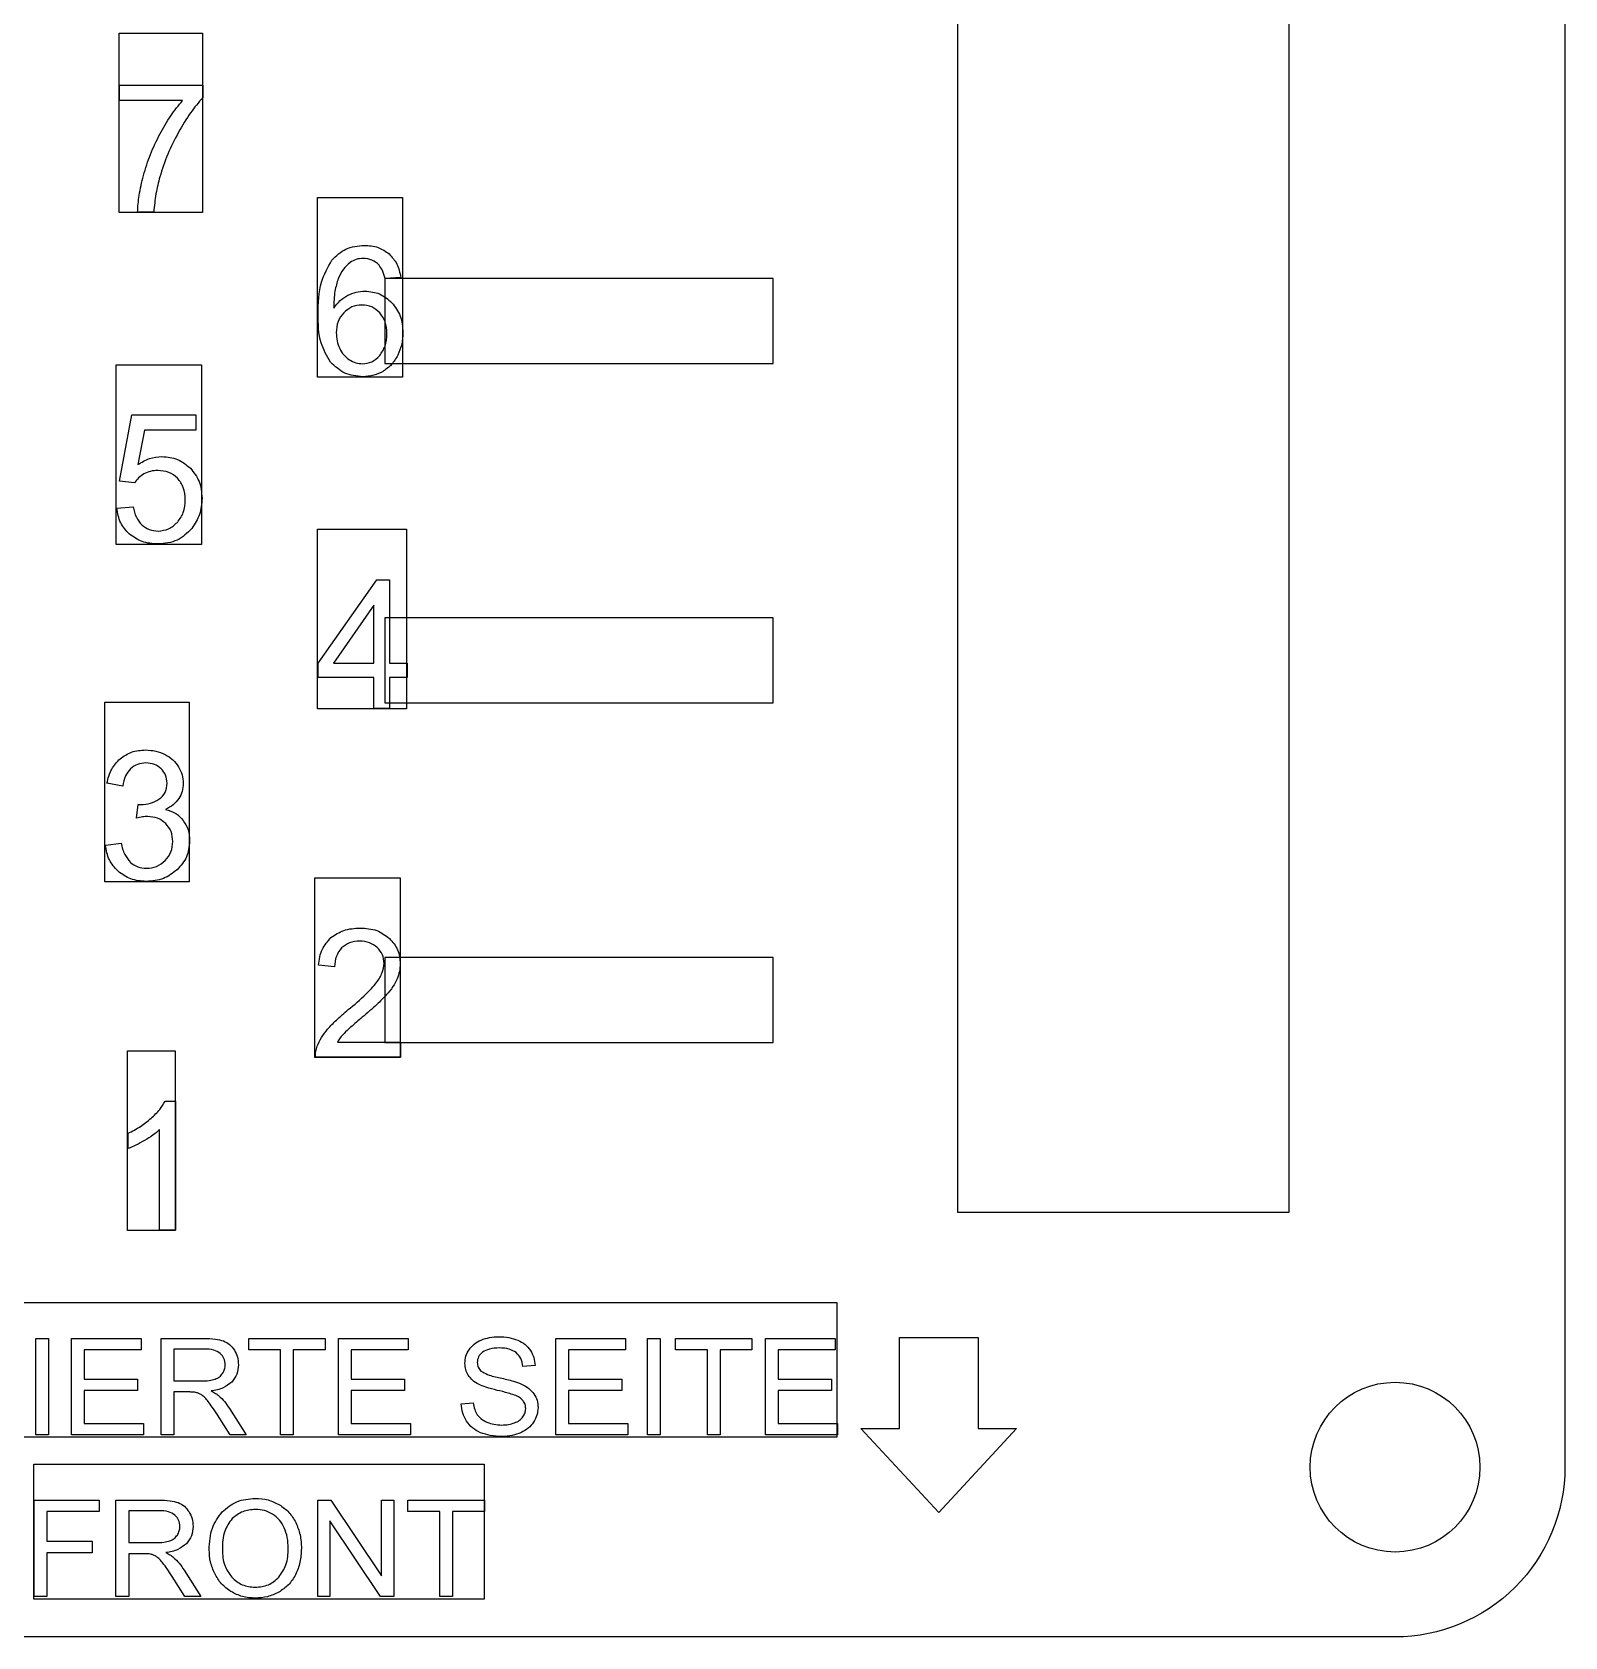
# Model space of a CAD drawing. Header units: millimetres. Extents: x -270 to -4, y 9 to 185.
# Drawn here: x -174.44 to -138.33, y 9.19 to 47 of the extents above; entities that cross this region are included whole.
import ezdxf

# ---------------------------------------------------------------- set-up
doc = ezdxf.new("R2010")
doc.units = ezdxf.units.MM
doc.layers.get('0').update_dxf_attribs({"linetype": 'CONTINUOUS'})

msp = doc.modelspace()

# ---------------------------------------------------------------- linework, layer by layer
for p, q in [((-172.381, 45.393), (-172.381, 45.751)), ((-172.381, 45.751), (-170.419, 45.751)), ((-170.897, 45.393), (-172.381, 45.393)), ((-170.419, 45.751), (-170.419, 45.462)), ((-171.575, 42.76), (-171.957, 42.76)), ((-165.756, 41.224), (-166.126, 41.196)), ((-172.381, 36.426), (-172.088, 37.983)), ((-172.088, 37.983), (-170.581, 37.983)), ((-170.581, 37.983), (-170.581, 37.627)), ((-171.79, 37.627), (-171.953, 36.813)), ((-170.581, 37.627), (-171.79, 37.627)), ((-172.032, 36.381), (-172.381, 36.426)), ((-172.447, 35.788), (-172.057, 35.821)), ((-167.703, 32.134), (-166.321, 34.097)), ((-166.321, 34.097), (-166.017, 34.097)), ((-166.017, 34.097), (-166.017, 32.134)), ((-166.389, 33.5), (-167.338, 32.134)), ((-166.389, 32.134), (-166.389, 33.5)), ((-167.703, 31.792), (-167.703, 32.134)), ((-166.389, 31.792), (-167.703, 31.792)), ((-167.338, 32.134), (-166.389, 32.134)), ((-166.389, 31.067), (-166.389, 31.792)), ((-166.017, 32.134), (-165.607, 32.134)), ((-165.607, 31.792), (-166.017, 31.792)), ((-166.017, 31.792), (-166.017, 31.067)), ((-165.607, 32.134), (-165.607, 31.792)), ((-166.017, 31.067), (-166.389, 31.067)), ((-172.305, 29.236), (-172.678, 29.302)), ((-171.981, 28.479), (-171.94, 28.806)), ((-172.715, 27.845), (-172.343, 27.894)), ((-167.313, 24.975), (-167.696, 25.015)), ((-167.249, 23.206), (-165.763, 23.206)), ((-165.763, 23.206), (-165.763, 22.848)), ((-165.763, 22.848), (-167.766, 22.848)), ((-171.304, 21.815), (-171.064, 21.815)), ((-171.064, 21.815), (-171.064, 18.773)), ((-172.18, 20.695), (-172.18, 21.055)), ((-171.436, 18.773), (-171.436, 21.143)), ((-171.064, 18.773), (-171.436, 18.773)), ((-174.352, 13.949), (-174.352, 16.222)), ((-174.352, 16.222), (-174.051, 16.222)), ((-174.051, 16.222), (-174.051, 13.949)), ((-173.514, 13.949), (-173.514, 16.222)), ((-173.514, 16.222), (-171.871, 16.222)), ((-171.871, 15.954), (-173.214, 15.954)), ((-173.214, 15.954), (-173.214, 15.258)), ((-171.871, 16.222), (-171.871, 15.954)), ((-171.398, 13.949), (-171.398, 16.222)), ((-171.398, 16.222), (-170.391, 16.222)), ((-170.378, 15.971), (-171.098, 15.971)), ((-171.098, 15.971), (-171.098, 15.219)), ((-169.338, 15.954), (-169.338, 16.222)), ((-169.338, 16.222), (-167.537, 16.222)), ((-168.589, 15.954), (-169.338, 15.954)), ((-168.589, 13.949), (-168.589, 15.954)), ((-167.537, 15.954), (-168.288, 15.954)), ((-168.288, 15.954), (-168.288, 13.949)), ((-167.537, 16.222), (-167.537, 15.954)), ((-167.222, 13.949), (-167.222, 16.222)), ((-167.222, 16.222), (-165.578, 16.222)), ((-165.578, 15.954), (-166.921, 15.954)), ((-166.921, 15.954), (-166.921, 15.258)), ((-165.578, 16.222), (-165.578, 15.954)), ((-162.104, 13.949), (-162.104, 16.222)), ((-162.104, 16.222), (-160.461, 16.222)), ((-160.461, 15.954), (-161.804, 15.954)), ((-161.804, 15.954), (-161.804, 15.258)), ((-160.461, 16.222), (-160.461, 15.954)), ((-159.942, 13.949), (-159.942, 16.222)), ((-159.942, 16.222), (-159.641, 16.222)), ((-159.641, 16.222), (-159.641, 13.949)), ((-159.281, 15.954), (-159.281, 16.222)), ((-159.281, 16.222), (-157.48, 16.222)), ((-158.532, 15.954), (-159.281, 15.954)), ((-158.532, 13.949), (-158.532, 15.954)), ((-157.48, 15.954), (-158.232, 15.954)), ((-158.232, 15.954), (-158.232, 13.949)), ((-157.48, 16.222), (-157.48, 15.954)), ((-157.165, 13.949), (-157.165, 16.222)), ((-157.165, 16.222), (-155.522, 16.222)), ((-155.522, 15.954), (-156.864, 15.954)), ((-156.864, 15.954), (-156.864, 15.258)), ((-155.522, 16.222), (-155.522, 15.954)), ((-162.59, 15.582), (-162.878, 15.56)), ((-173.214, 15.258), (-171.956, 15.258)), ((-171.956, 15.258), (-171.956, 14.991)), ((-171.098, 15.219), (-170.451, 15.219)), ((-166.921, 15.258), (-165.664, 15.258)), ((-165.664, 15.258), (-165.664, 14.991)), ((-161.804, 15.258), (-160.546, 15.258)), ((-160.546, 15.258), (-160.546, 14.991)), ((-156.864, 15.258), (-155.607, 15.258)), ((-155.607, 15.258), (-155.607, 14.991)), ((-171.956, 14.991), (-173.214, 14.991)), ((-173.214, 14.991), (-173.214, 14.218)), ((-170.749, 14.959), (-171.098, 14.959)), ((-171.098, 14.959), (-171.098, 13.949)), ((-165.664, 14.991), (-166.921, 14.991)), ((-166.921, 14.991), (-166.921, 14.218)), ((-160.546, 14.991), (-161.804, 14.991)), ((-161.804, 14.991), (-161.804, 14.218)), ((-155.607, 14.991), (-156.864, 14.991)), ((-156.864, 14.991), (-156.864, 14.218)), ((-169.774, 13.949), (-170.074, 14.422)), ((-169.791, 14.568), (-169.395, 13.949)), ((-164.33, 14.68), (-164.047, 14.704)), ((-173.214, 14.218), (-171.818, 14.218)), ((-171.818, 14.218), (-171.818, 13.949)), ((-166.921, 14.218), (-165.526, 14.218)), ((-165.526, 14.218), (-165.526, 13.949)), ((-161.804, 14.218), (-160.408, 14.218)), ((-160.408, 14.218), (-160.408, 13.949)), ((-156.864, 14.218), (-155.469, 14.218)), ((-155.469, 14.218), (-155.469, 13.949)), ((-174.051, 13.949), (-174.352, 13.949)), ((-171.818, 13.949), (-173.514, 13.949)), ((-171.098, 13.949), (-171.398, 13.949)), ((-169.395, 13.949), (-169.774, 13.949)), ((-168.288, 13.949), (-168.589, 13.949)), ((-165.526, 13.949), (-167.222, 13.949)), ((-160.408, 13.949), (-162.104, 13.949)), ((-159.641, 13.949), (-159.942, 13.949)), ((-158.232, 13.949), (-158.532, 13.949)), ((-155.469, 13.949), (-157.165, 13.949)), ((-174.394, 10.139), (-174.394, 12.412)), ((-174.394, 12.412), (-172.861, 12.412)), ((-172.861, 12.144), (-174.094, 12.144)), ((-174.094, 12.144), (-174.094, 11.44)), ((-172.861, 12.412), (-172.861, 12.144)), ((-172.466, 10.139), (-172.466, 12.412)), ((-172.466, 12.412), (-171.458, 12.412)), ((-171.446, 12.161), (-172.165, 12.161)), ((-172.165, 12.161), (-172.165, 11.409)), ((-167.711, 10.139), (-167.711, 12.412)), ((-167.711, 12.412), (-167.403, 12.412)), ((-167.403, 12.412), (-166.209, 10.627)), ((-166.209, 10.627), (-166.209, 12.412)), ((-166.209, 12.412), (-165.92, 12.412)), ((-165.92, 12.412), (-165.92, 10.139)), ((-165.586, 12.144), (-165.586, 12.412)), ((-165.586, 12.412), (-163.784, 12.412)), ((-164.837, 12.144), (-165.586, 12.144)), ((-164.837, 10.139), (-164.837, 12.144)), ((-163.784, 12.144), (-164.536, 12.144)), ((-164.536, 12.144), (-164.536, 10.139)), ((-163.784, 12.412), (-163.784, 12.144)), ((-166.229, 10.139), (-167.423, 11.925)), ((-167.423, 11.925), (-167.423, 10.139)), ((-174.094, 11.44), (-173.027, 11.44)), ((-173.027, 11.44), (-173.027, 11.172)), ((-172.165, 11.409), (-171.519, 11.409)), ((-173.027, 11.172), (-174.094, 11.172)), ((-174.094, 11.172), (-174.094, 10.139)), ((-171.816, 11.148), (-172.165, 11.148)), ((-172.165, 11.148), (-172.165, 10.139)), ((-170.841, 10.139), (-171.142, 10.612)), ((-170.858, 10.758), (-170.463, 10.139)), ((-174.094, 10.139), (-174.394, 10.139)), ((-172.165, 10.139), (-172.466, 10.139)), ((-170.463, 10.139), (-170.841, 10.139)), ((-167.423, 10.139), (-167.711, 10.139)), ((-165.92, 10.139), (-166.229, 10.139)), ((-164.536, 10.139), (-164.837, 10.139))]:
    msp.add_line(p, q)
msp.add_lwpolyline([(-138.328, 63.208), (-138.328, 13.188, -0.414214), (-142.328, 9.188), (-198.278, 9.188, -0.414214), (-202.278, 13.188), (-202.278, 63.208, -0.414214), (-198.278, 67.208), (-142.328, 67.208, -0.414214)], format="xyb", close=True)
for points in [[(-152.628, 19.188), (-152.628, 57.208), (-144.828, 57.208), (-144.828, 19.188)], [(-170.429, 42.75), (-172.391, 42.75), (-172.391, 46.983), (-170.429, 46.983)], [(-165.713, 38.875), (-167.713, 38.875), (-167.713, 43.108), (-165.713, 43.108)], [(-156.978, 41.198), (-166.128, 41.198), (-166.128, 39.198), (-156.978, 39.198)], [(-170.448, 34.932), (-172.457, 34.932), (-172.457, 39.166), (-170.448, 39.166)], [(-165.617, 31.057), (-167.713, 31.057), (-167.713, 35.29), (-165.617, 35.29)], [(-156.978, 33.198), (-166.128, 33.198), (-166.128, 31.198), (-156.978, 31.198)], [(-170.74, 26.981), (-172.725, 26.981), (-172.725, 31.214), (-170.74, 31.214)], [(-165.773, 22.838), (-167.78, 22.838), (-167.78, 27.072), (-165.773, 27.072)], [(-156.978, 25.198), (-166.128, 25.198), (-166.128, 23.198), (-156.978, 23.198)], [(-171.074, 18.763), (-172.19, 18.763), (-172.19, 22.996), (-171.074, 22.996)], [(-155.479, 13.891), (-183.251, 13.891), (-183.251, 17.066), (-155.479, 17.066)], [(-154.008, 16.241), (-152.153, 16.241), (-152.153, 14.097), (-151.246, 14.097), (-153.081, 12.12), (-154.916, 14.097), (-154.008, 14.097)], [(-163.794, 10.08), (-174.404, 10.08), (-174.404, 13.255), (-163.794, 13.255)]]:
    msp.add_lwpolyline(points, close=True)
at = {"extrusion": (0, 0, -1)}
for start, end in [(0, 180), (-180, 0)]:
    msp.add_arc((142.328, 13.188), 2, start, end, dxfattribs=at)
for points, knots in [([(-171.431, 44.601), (-171.349, 44.748), (-171.193, 45.027), (-170.992, 45.276), (-170.897, 45.393)], [0, 0, 0, 0, 0.05048935, 0.09575496, 0.09575496, 0.09575496, 0.09575496]), ([(-170.419, 45.462), (-170.519, 45.345), (-170.735, 45.09), (-170.902, 44.8), (-170.993, 44.643)], [0, 0, 0, 0, 0.046002, 0.1001355, 0.1001355, 0.1001355, 0.1001355]), ([(-170.993, 44.643), (-171.082, 44.473), (-171.258, 44.135), (-171.374, 43.772), (-171.432, 43.593)], [0, 0, 0, 0, 0.0575829, 0.1140099, 0.1140099, 0.1140099, 0.1140099]), ([(-171.816, 43.624), (-171.767, 43.792), (-171.666, 44.128), (-171.51, 44.443), (-171.431, 44.601)], [0, 0, 0, 0, 0.0523587, 0.1051781, 0.1051781, 0.1051781, 0.1051781]), ([(-171.957, 42.76), (-171.948, 42.892), (-171.927, 43.184), (-171.856, 43.468), (-171.816, 43.624)], [0, 0, 0, 0, 0.03966554, 0.08769039, 0.08769039, 0.08769039, 0.08769039]), ([(-171.432, 43.593), (-171.466, 43.461), (-171.536, 43.187), (-171.561, 42.906), (-171.575, 42.76)], [0, 0, 0, 0, 0.04087895, 0.08463893, 0.08463893, 0.08463893, 0.08463893]), ([(-167.379, 41.632), (-167.275, 41.733), (-167.062, 41.94), (-166.767, 41.966), (-166.616, 41.979)], [0, 0, 0, 0, 0.04221888, 0.08613208, 0.08613208, 0.08613208, 0.08613208]), ([(-166.616, 41.979), (-166.504, 41.972), (-166.29, 41.959), (-166.114, 41.837), (-166.03, 41.778)], [0, 0, 0, 0, 0.03291425, 0.0630111, 0.0630111, 0.0630111, 0.0630111]), ([(-167.703, 40.354), (-167.7, 40.614), (-167.693, 41.068), (-167.473, 41.462), (-167.379, 41.632)], [0, 0, 0, 0, 0.0762936, 0.1336022, 0.1336022, 0.1336022, 0.1336022]), ([(-166.639, 41.673), (-166.696, 41.669), (-166.808, 41.662), (-166.904, 41.603), (-166.951, 41.574)], [0, 0, 0, 0, 0.01687478, 0.03319153, 0.03319153, 0.03319153, 0.03319153]), ([(-166.267, 41.514), (-166.32, 41.56), (-166.427, 41.653), (-166.568, 41.666), (-166.639, 41.673)], [0, 0, 0, 0, 0.02064711, 0.0413928, 0.0413928, 0.0413928, 0.0413928]), ([(-166.03, 41.778), (-165.961, 41.703), (-165.818, 41.545), (-165.777, 41.334), (-165.756, 41.224)], [0, 0, 0, 0, 0.03006159, 0.06287724, 0.06287724, 0.06287724, 0.06287724]), ([(-166.951, 41.574), (-167.007, 41.524), (-167.126, 41.419), (-167.193, 41.275), (-167.228, 41.2)], [0, 0, 0, 0, 0.02225336, 0.04700335, 0.04700335, 0.04700335, 0.04700335]), ([(-166.126, 41.196), (-166.142, 41.261), (-166.17, 41.375), (-166.237, 41.472), (-166.267, 41.514)], [0, 0, 0, 0, 0.0198408, 0.03506878, 0.03506878, 0.03506878, 0.03506878]), ([(-167.228, 41.2), (-167.258, 41.101), (-167.326, 40.873), (-167.331, 40.634), (-167.333, 40.499)], [0, 0, 0, 0, 0.03079542, 0.07115157, 0.07115157, 0.07115157, 0.07115157]), ([(-167.005, 40.803), (-166.939, 40.832), (-166.81, 40.889), (-166.668, 40.898), (-166.598, 40.902)], [0, 0, 0, 0, 0.02124152, 0.04221431, 0.04221431, 0.04221431, 0.04221431]), ([(-166.598, 40.902), (-166.478, 40.89), (-166.238, 40.867), (-166.055, 40.708), (-165.964, 40.628)], [0, 0, 0, 0, 0.03511634, 0.07058333, 0.07058333, 0.07058333, 0.07058333]), ([(-167.333, 40.499), (-167.287, 40.562), (-167.197, 40.685), (-167.068, 40.764), (-167.005, 40.803)], [0, 0, 0, 0, 0.02325704, 0.04514846, 0.04514846, 0.04514846, 0.04514846]), ([(-166.672, 40.573), (-166.753, 40.566), (-166.915, 40.551), (-167.038, 40.445), (-167.1, 40.392)], [0, 0, 0, 0, 0.02374065, 0.04748006, 0.04748006, 0.04748006, 0.04748006]), ([(-166.25, 40.392), (-166.31, 40.445), (-166.431, 40.552), (-166.591, 40.566), (-166.672, 40.573)], [0, 0, 0, 0, 0.02327518, 0.0469651, 0.0469651, 0.0469651, 0.0469651]), ([(-165.964, 40.628), (-165.888, 40.528), (-165.729, 40.319), (-165.712, 40.056), (-165.703, 39.92)], [0, 0, 0, 0, 0.0370155, 0.07695734, 0.07695734, 0.07695734, 0.07695734]), ([(-167.41, 39.227), (-167.495, 39.374), (-167.695, 39.721), (-167.7, 40.123), (-167.703, 40.354)], [0, 0, 0, 0, 0.0503607, 0.1182222, 0.1182222, 0.1182222, 0.1182222]), ([(-167.1, 40.392), (-167.151, 40.326), (-167.258, 40.186), (-167.27, 40.01), (-167.276, 39.918)], [0, 0, 0, 0, 0.02471004, 0.05160697, 0.05160697, 0.05160697, 0.05160697]), ([(-166.083, 39.897), (-166.088, 39.994), (-166.097, 40.176), (-166.202, 40.324), (-166.25, 40.392)], [0, 0, 0, 0, 0.02839633, 0.05322573, 0.05322573, 0.05322573, 0.05322573]), ([(-167.276, 39.918), (-167.272, 39.855), (-167.265, 39.727), (-167.218, 39.609), (-167.194, 39.55)], [0, 0, 0, 0, 0.01892064, 0.03791806, 0.03791806, 0.03791806, 0.03791806]), ([(-166.252, 39.381), (-166.203, 39.453), (-166.097, 39.608), (-166.088, 39.797), (-166.083, 39.897)], [0, 0, 0, 0, 0.02577986, 0.05533408, 0.05533408, 0.05533408, 0.05533408]), ([(-165.703, 39.92), (-165.707, 39.827), (-165.717, 39.643), (-165.79, 39.474), (-165.826, 39.39)], [0, 0, 0, 0, 0.02768893, 0.05480821, 0.05480821, 0.05480821, 0.05480821]), ([(-167.194, 39.55), (-167.165, 39.496), (-167.108, 39.39), (-167.012, 39.317), (-166.966, 39.282)], [0, 0, 0, 0, 0.01831494, 0.03557042, 0.03557042, 0.03557042, 0.03557042]), ([(-166.658, 39.19), (-166.581, 39.199), (-166.425, 39.217), (-166.311, 39.325), (-166.252, 39.381)], [0, 0, 0, 0, 0.02242066, 0.04586238, 0.04586238, 0.04586238, 0.04586238]), ([(-165.826, 39.39), (-165.87, 39.314), (-165.955, 39.164), (-166.095, 39.064), (-166.164, 39.015)], [0, 0, 0, 0, 0.02609268, 0.05101383, 0.05101383, 0.05101383, 0.05101383]), ([(-166.651, 38.885), (-166.799, 38.898), (-167.091, 38.926), (-167.304, 39.127), (-167.41, 39.227)], [0, 0, 0, 0, 0.04307717, 0.08538602, 0.08538602, 0.08538602, 0.08538602]), ([(-166.966, 39.282), (-166.917, 39.256), (-166.82, 39.203), (-166.711, 39.195), (-166.658, 39.19)], [0, 0, 0, 0, 0.01654478, 0.03247297, 0.03247297, 0.03247297, 0.03247297]), ([(-166.164, 39.015), (-166.239, 38.977), (-166.392, 38.899), (-166.564, 38.89), (-166.651, 38.885)], [0, 0, 0, 0, 0.02493659, 0.05097911, 0.05097911, 0.05097911, 0.05097911]), ([(-171.953, 36.813), (-171.863, 36.868), (-171.687, 36.976), (-171.481, 36.994), (-171.381, 37.003)], [0, 0, 0, 0, 0.03138495, 0.06106869, 0.06106869, 0.06106869, 0.06106869]), ([(-171.381, 37.003), (-171.254, 36.992), (-171.002, 36.97), (-170.808, 36.808), (-170.711, 36.728)], [0, 0, 0, 0, 0.03722688, 0.07394788, 0.07394788, 0.07394788, 0.07394788]), ([(-170.711, 36.728), (-170.632, 36.628), (-170.467, 36.421), (-170.448, 36.157), (-170.438, 36.021)], [0, 0, 0, 0, 0.03749586, 0.0773579, 0.0773579, 0.0773579, 0.0773579]), ([(-171.805, 36.593), (-171.85, 36.564), (-171.939, 36.508), (-172.001, 36.423), (-172.032, 36.381)], [0, 0, 0, 0, 0.01596477, 0.03132166, 0.03132166, 0.03132166, 0.03132166]), ([(-171.48, 36.675), (-171.538, 36.671), (-171.652, 36.665), (-171.754, 36.617), (-171.805, 36.593)], [0, 0, 0, 0, 0.01722626, 0.0337507, 0.0337507, 0.0337507, 0.0337507]), ([(-171.012, 36.491), (-171.078, 36.544), (-171.214, 36.655), (-171.389, 36.668), (-171.48, 36.675)], [0, 0, 0, 0, 0.02483102, 0.05140613, 0.05140613, 0.05140613, 0.05140613]), ([(-170.833, 35.988), (-170.839, 36.087), (-170.849, 36.272), (-170.96, 36.421), (-171.012, 36.491)], [0, 0, 0, 0, 0.02882241, 0.05437907, 0.05437907, 0.05437907, 0.05437907]), ([(-171.019, 35.451), (-170.965, 35.527), (-170.85, 35.687), (-170.839, 35.884), (-170.833, 35.988)], [0, 0, 0, 0, 0.0273854, 0.05792072, 0.05792072, 0.05792072, 0.05792072]), ([(-170.438, 36.021), (-170.448, 35.89), (-170.466, 35.632), (-170.608, 35.416), (-170.678, 35.31)], [0, 0, 0, 0, 0.03880965, 0.07618356, 0.07618356, 0.07618356, 0.07618356]), ([(-172.149, 35.174), (-172.227, 35.259), (-172.387, 35.434), (-172.427, 35.668), (-172.447, 35.788)], [0, 0, 0, 0, 0.03386471, 0.06957268, 0.06957268, 0.06957268, 0.06957268]), ([(-172.057, 35.821), (-172.04, 35.734), (-172.009, 35.573), (-171.904, 35.449), (-171.855, 35.392)], [0, 0, 0, 0, 0.02600472, 0.0480998, 0.0480998, 0.0480998, 0.0480998]), ([(-171.474, 34.942), (-171.603, 34.95), (-171.85, 34.965), (-172.052, 35.106), (-172.149, 35.174)], [0, 0, 0, 0, 0.03798645, 0.07260255, 0.07260255, 0.07260255, 0.07260255]), ([(-171.855, 35.392), (-171.799, 35.35), (-171.686, 35.265), (-171.545, 35.254), (-171.474, 35.248)], [0, 0, 0, 0, 0.02050055, 0.04150627, 0.04150627, 0.04150627, 0.04150627]), ([(-171.474, 35.248), (-171.388, 35.257), (-171.214, 35.274), (-171.084, 35.392), (-171.019, 35.451)], [0, 0, 0, 0, 0.0253164, 0.05096975, 0.05096975, 0.05096975, 0.05096975]), ([(-170.678, 35.31), (-170.786, 35.203), (-171.006, 34.984), (-171.316, 34.956), (-171.474, 34.942)], [0, 0, 0, 0, 0.04415372, 0.09019544, 0.09019544, 0.09019544, 0.09019544]), ([(-172.678, 29.302), (-172.65, 29.418), (-172.597, 29.639), (-172.441, 29.803), (-172.367, 29.882)], [0, 0, 0, 0, 0.03502816, 0.06677349, 0.06677349, 0.06677349, 0.06677349]), ([(-172.367, 29.882), (-172.28, 29.942), (-172.099, 30.066), (-171.879, 30.08), (-171.766, 30.088)], [0, 0, 0, 0, 0.03120876, 0.06462792, 0.06462792, 0.06462792, 0.06462792]), ([(-171.766, 30.088), (-171.685, 30.083), (-171.527, 30.075), (-171.381, 30.012), (-171.309, 29.981)], [0, 0, 0, 0, 0.02397102, 0.0472426, 0.0472426, 0.0472426, 0.0472426]), ([(-171.309, 29.981), (-171.244, 29.943), (-171.117, 29.869), (-171.032, 29.749), (-170.99, 29.691)], [0, 0, 0, 0, 0.02230988, 0.04360561, 0.04360561, 0.04360561, 0.04360561]), ([(-172.119, 29.645), (-172.164, 29.591), (-172.261, 29.471), (-172.29, 29.319), (-172.305, 29.236)], [0, 0, 0, 0, 0.02078651, 0.04558818, 0.04558818, 0.04558818, 0.04558818]), ([(-171.758, 29.782), (-171.826, 29.776), (-171.961, 29.767), (-172.067, 29.685), (-172.119, 29.645)], [0, 0, 0, 0, 0.02018564, 0.03941241, 0.03941241, 0.03941241, 0.03941241]), ([(-171.4, 29.647), (-171.451, 29.686), (-171.556, 29.768), (-171.689, 29.777), (-171.758, 29.782)], [0, 0, 0, 0, 0.01879444, 0.03897143, 0.03897143, 0.03897143, 0.03897143]), ([(-171.262, 29.308), (-171.267, 29.373), (-171.278, 29.501), (-171.36, 29.599), (-171.4, 29.647)], [0, 0, 0, 0, 0.01902458, 0.03742872, 0.03742872, 0.03742872, 0.03742872]), ([(-170.99, 29.691), (-170.958, 29.629), (-170.894, 29.506), (-170.884, 29.368), (-170.879, 29.3)], [0, 0, 0, 0, 0.02069958, 0.04099094, 0.04099094, 0.04099094, 0.04099094]), ([(-171.452, 28.926), (-171.396, 28.974), (-171.281, 29.075), (-171.268, 29.229), (-171.262, 29.308)], [0, 0, 0, 0, 0.02125661, 0.04423309, 0.04423309, 0.04423309, 0.04423309]), ([(-170.879, 29.3), (-170.884, 29.236), (-170.892, 29.109), (-170.954, 28.998), (-170.985, 28.942)], [0, 0, 0, 0, 0.01894279, 0.03769284, 0.03769284, 0.03769284, 0.03769284]), ([(-171.94, 28.806), (-171.928, 28.805), (-171.908, 28.803), (-171.888, 28.802), (-171.88, 28.802)], [0, 0, 0, 0, 0.003373247, 0.006010766, 0.006010766, 0.006010766, 0.006010766]), ([(-171.88, 28.802), (-171.803, 28.807), (-171.651, 28.816), (-171.518, 28.89), (-171.452, 28.926)], [0, 0, 0, 0, 0.02279446, 0.0450382, 0.0450382, 0.0450382, 0.0450382]), ([(-170.985, 28.942), (-171.025, 28.891), (-171.111, 28.783), (-171.233, 28.719), (-171.297, 28.686)], [0, 0, 0, 0, 0.01950121, 0.04079897, 0.04079897, 0.04079897, 0.04079897]), ([(-171.718, 28.521), (-171.758, 28.518), (-171.847, 28.513), (-171.933, 28.491), (-171.981, 28.479)], [0, 0, 0, 0, 0.01187895, 0.0266263, 0.0266263, 0.0266263, 0.0266263]), ([(-171.293, 28.354), (-171.353, 28.403), (-171.478, 28.502), (-171.637, 28.514), (-171.718, 28.521)], [0, 0, 0, 0, 0.02274621, 0.04667504, 0.04667504, 0.04667504, 0.04667504]), ([(-171.297, 28.686), (-171.213, 28.661), (-171.051, 28.612), (-170.935, 28.489), (-170.879, 28.429)], [0, 0, 0, 0, 0.02570789, 0.04983574, 0.04983574, 0.04983574, 0.04983574]), ([(-170.879, 28.429), (-170.836, 28.357), (-170.745, 28.207), (-170.735, 28.032), (-170.73, 27.94)], [0, 0, 0, 0, 0.02465926, 0.05181299, 0.05181299, 0.05181299, 0.05181299]), ([(-171.125, 27.932), (-171.132, 28.013), (-171.144, 28.171), (-171.244, 28.294), (-171.293, 28.354)], [0, 0, 0, 0, 0.02375527, 0.0464364, 0.0464364, 0.0464364, 0.0464364]), ([(-172.414, 27.229), (-172.493, 27.315), (-172.653, 27.491), (-172.694, 27.725), (-172.715, 27.845)], [0, 0, 0, 0, 0.0342465, 0.06981844, 0.06981844, 0.06981844, 0.06981844]), ([(-172.343, 27.894), (-172.321, 27.8), (-172.283, 27.631), (-172.173, 27.497), (-172.125, 27.439)], [0, 0, 0, 0, 0.02855134, 0.05114467, 0.05114467, 0.05114467, 0.05114467]), ([(-171.306, 27.481), (-171.253, 27.546), (-171.146, 27.677), (-171.132, 27.846), (-171.125, 27.932)], [0, 0, 0, 0, 0.02446552, 0.04957729, 0.04957729, 0.04957729, 0.04957729]), ([(-170.73, 27.94), (-170.743, 27.812), (-170.767, 27.557), (-170.935, 27.364), (-171.02, 27.267)], [0, 0, 0, 0, 0.03737139, 0.07490199, 0.07490199, 0.07490199, 0.07490199]), ([(-171.752, 26.991), (-171.877, 27), (-172.121, 27.016), (-172.318, 27.159), (-172.414, 27.229)], [0, 0, 0, 0, 0.0369899, 0.07166417, 0.07166417, 0.07166417, 0.07166417]), ([(-172.125, 27.439), (-172.07, 27.398), (-171.958, 27.315), (-171.82, 27.304), (-171.749, 27.299)], [0, 0, 0, 0, 0.02002997, 0.04076352, 0.04076352, 0.04076352, 0.04076352]), ([(-171.02, 27.267), (-171.125, 27.187), (-171.34, 27.021), (-171.612, 27.001), (-171.752, 26.991)], [0, 0, 0, 0, 0.03875236, 0.07974798, 0.07974798, 0.07974798, 0.07974798]), ([(-171.749, 27.299), (-171.666, 27.306), (-171.499, 27.321), (-171.37, 27.428), (-171.306, 27.481)], [0, 0, 0, 0, 0.0246338, 0.04894953, 0.04894953, 0.04894953, 0.04894953]), ([(-167.4, 25.667), (-167.303, 25.732), (-167.096, 25.872), (-166.845, 25.884), (-166.712, 25.891)], [0, 0, 0, 0, 0.03441476, 0.07362669, 0.07362669, 0.07362669, 0.07362669]), ([(-166.712, 25.891), (-166.577, 25.884), (-166.323, 25.87), (-166.118, 25.72), (-166.022, 25.649)], [0, 0, 0, 0, 0.03953246, 0.07456592, 0.07456592, 0.07456592, 0.07456592]), ([(-167.696, 25.015), (-167.677, 25.146), (-167.641, 25.393), (-167.477, 25.579), (-167.4, 25.667)], [0, 0, 0, 0, 0.03884099, 0.0729802, 0.0729802, 0.0729802, 0.0729802]), ([(-167.15, 25.422), (-167.197, 25.36), (-167.298, 25.229), (-167.308, 25.063), (-167.313, 24.975)], [0, 0, 0, 0, 0.02273815, 0.04850521, 0.04850521, 0.04850521, 0.04850521]), ([(-166.72, 25.583), (-166.804, 25.578), (-166.964, 25.567), (-167.09, 25.469), (-167.15, 25.422)], [0, 0, 0, 0, 0.02451817, 0.04687992, 0.04687992, 0.04687992, 0.04687992]), ([(-166.308, 25.431), (-166.366, 25.475), (-166.488, 25.568), (-166.641, 25.578), (-166.72, 25.583)], [0, 0, 0, 0, 0.02148624, 0.0448193, 0.0448193, 0.0448193, 0.0448193]), ([(-166.15, 25.058), (-166.156, 25.129), (-166.169, 25.27), (-166.262, 25.378), (-166.308, 25.431)], [0, 0, 0, 0, 0.02076612, 0.04143195, 0.04143195, 0.04143195, 0.04143195]), ([(-166.022, 25.649), (-165.947, 25.563), (-165.798, 25.391), (-165.778, 25.164), (-165.767, 25.05)], [0, 0, 0, 0, 0.03311878, 0.06659398, 0.06659398, 0.06659398, 0.06659398]), ([(-166.323, 24.611), (-166.273, 24.685), (-166.18, 24.821), (-166.159, 24.984), (-166.15, 25.058)], [0, 0, 0, 0, 0.02644977, 0.04860902, 0.04860902, 0.04860902, 0.04860902]), ([(-165.767, 25.05), (-165.771, 24.989), (-165.777, 24.866), (-165.82, 24.751), (-165.842, 24.692)], [0, 0, 0, 0, 0.01813076, 0.03671367, 0.03671367, 0.03671367, 0.03671367]), ([(-166.991, 23.969), (-166.849, 24.085), (-166.609, 24.282), (-166.406, 24.516), (-166.323, 24.611)], [0, 0, 0, 0, 0.05505679, 0.09275372, 0.09275372, 0.09275372, 0.09275372]), ([(-165.842, 24.692), (-165.873, 24.631), (-165.94, 24.497), (-166.036, 24.383), (-166.089, 24.322)], [0, 0, 0, 0, 0.02057171, 0.04463158, 0.04463158, 0.04463158, 0.04463158]), ([(-166.089, 24.322), (-166.164, 24.244), (-166.346, 24.057), (-166.546, 23.888), (-166.662, 23.789)], [0, 0, 0, 0, 0.03253959, 0.07836251, 0.07836251, 0.07836251, 0.07836251]), ([(-167.478, 23.51), (-167.41, 23.583), (-167.259, 23.746), (-167.087, 23.889), (-166.991, 23.969)], [0, 0, 0, 0, 0.02969476, 0.06696162, 0.06696162, 0.06696162, 0.06696162]), ([(-167.723, 23.107), (-167.692, 23.176), (-167.628, 23.321), (-167.529, 23.445), (-167.478, 23.51)], [0, 0, 0, 0, 0.02261427, 0.04734407, 0.04734407, 0.04734407, 0.04734407]), ([(-166.662, 23.789), (-166.755, 23.712), (-166.902, 23.589), (-167.041, 23.456), (-167.092, 23.408)], [0, 0, 0, 0, 0.03622573, 0.05748493, 0.05748493, 0.05748493, 0.05748493]), ([(-167.766, 22.848), (-167.765, 22.893), (-167.764, 22.981), (-167.736, 23.065), (-167.723, 23.107)], [0, 0, 0, 0, 0.01320674, 0.02633236, 0.02633236, 0.02633236, 0.02633236]), ([(-167.092, 23.408), (-167.122, 23.375), (-167.18, 23.312), (-167.227, 23.24), (-167.249, 23.206)], [0, 0, 0, 0, 0.01328137, 0.02558821, 0.02558821, 0.02558821, 0.02558821]), ([(-171.635, 21.41), (-171.564, 21.476), (-171.435, 21.596), (-171.345, 21.747), (-171.304, 21.815)], [0, 0, 0, 0, 0.0286513, 0.05252962, 0.05252962, 0.05252962, 0.05252962]), ([(-172.18, 21.055), (-172.08, 21.105), (-171.886, 21.204), (-171.717, 21.343), (-171.635, 21.41)], [0, 0, 0, 0, 0.03344834, 0.06530282, 0.06530282, 0.06530282, 0.06530282]), ([(-171.789, 20.887), (-171.857, 20.848), (-171.983, 20.776), (-172.118, 20.72), (-172.18, 20.695)], [0, 0, 0, 0, 0.02353911, 0.04367511, 0.04367511, 0.04367511, 0.04367511]), ([(-171.436, 21.143), (-171.487, 21.099), (-171.597, 21.004), (-171.721, 20.928), (-171.789, 20.887)], [0, 0, 0, 0, 0.0201342, 0.04364819, 0.04364819, 0.04364819, 0.04364819]), ([(-170.391, 16.222), (-170.301, 16.221), (-170.144, 16.22), (-169.993, 16.179), (-169.929, 16.161)], [0, 0, 0, 0, 0.02678636, 0.04677723, 0.04677723, 0.04677723, 0.04677723]), ([(-170.008, 15.867), (-170.057, 15.897), (-170.17, 15.966), (-170.303, 15.969), (-170.378, 15.971)], [0, 0, 0, 0, 0.01698751, 0.03901967, 0.03901967, 0.03901967, 0.03901967]), ([(-169.929, 16.161), (-169.878, 16.136), (-169.776, 16.086), (-169.71, 15.992), (-169.676, 15.945)], [0, 0, 0, 0, 0.01655401, 0.03373383, 0.03373383, 0.03373383, 0.03373383]), ([(-169.676, 15.945), (-169.648, 15.891), (-169.593, 15.784), (-169.585, 15.663), (-169.581, 15.602)], [0, 0, 0, 0, 0.01779169, 0.03589141, 0.03589141, 0.03589141, 0.03589141]), ([(-164.244, 15.634), (-164.239, 15.691), (-164.231, 15.806), (-164.174, 15.906), (-164.146, 15.956)], [0, 0, 0, 0, 0.01682439, 0.03398832, 0.03398832, 0.03398832, 0.03398832]), ([(-164.146, 15.956), (-164.109, 16.003), (-164.031, 16.101), (-163.919, 16.155), (-163.861, 16.183)], [0, 0, 0, 0, 0.01781833, 0.03689379, 0.03689379, 0.03689379, 0.03689379]), ([(-163.829, 15.896), (-163.865, 15.862), (-163.936, 15.796), (-163.948, 15.701), (-163.954, 15.655)], [0, 0, 0, 0, 0.01446346, 0.027911, 0.027911, 0.027911, 0.027911]), ([(-163.861, 16.183), (-163.795, 16.206), (-163.66, 16.253), (-163.517, 16.258), (-163.444, 16.261)], [0, 0, 0, 0, 0.0206406, 0.04262409, 0.04262409, 0.04262409, 0.04262409]), ([(-163.431, 15.996), (-163.512, 15.994), (-163.653, 15.992), (-163.776, 15.925), (-163.829, 15.896)], [0, 0, 0, 0, 0.02371589, 0.04155056, 0.04155056, 0.04155056, 0.04155056]), ([(-163.444, 16.261), (-163.364, 16.258), (-163.211, 16.253), (-163.067, 16.203), (-162.998, 16.179)], [0, 0, 0, 0, 0.02386439, 0.04553532, 0.04553532, 0.04553532, 0.04553532]), ([(-163.035, 15.886), (-163.089, 15.918), (-163.211, 15.99), (-163.353, 15.994), (-163.431, 15.996)], [0, 0, 0, 0, 0.01854594, 0.04171258, 0.04171258, 0.04171258, 0.04171258]), ([(-162.878, 15.56), (-162.889, 15.626), (-162.909, 15.751), (-162.995, 15.843), (-163.035, 15.886)], [0, 0, 0, 0, 0.01958825, 0.03688876, 0.03688876, 0.03688876, 0.03688876]), ([(-162.998, 16.179), (-162.938, 16.15), (-162.821, 16.092), (-162.74, 15.99), (-162.701, 15.94)], [0, 0, 0, 0, 0.0198149, 0.03858208, 0.03858208, 0.03858208, 0.03858208]), ([(-162.701, 15.94), (-162.671, 15.885), (-162.608, 15.773), (-162.596, 15.646), (-162.59, 15.582)], [0, 0, 0, 0, 0.01865432, 0.03787129, 0.03787129, 0.03787129, 0.03787129]), ([(-169.891, 15.602), (-169.896, 15.653), (-169.905, 15.755), (-169.974, 15.83), (-170.008, 15.867)], [0, 0, 0, 0, 0.01497765, 0.02970174, 0.02970174, 0.02970174, 0.02970174]), ([(-169.952, 15.398), (-169.934, 15.43), (-169.899, 15.493), (-169.894, 15.566), (-169.891, 15.602)], [0, 0, 0, 0, 0.01078571, 0.02149309, 0.02149309, 0.02149309, 0.02149309]), ([(-169.581, 15.602), (-169.587, 15.525), (-169.599, 15.373), (-169.692, 15.253), (-169.738, 15.194)], [0, 0, 0, 0, 0.02262667, 0.04452841, 0.04452841, 0.04452841, 0.04452841]), ([(-164.164, 15.352), (-164.187, 15.395), (-164.234, 15.484), (-164.241, 15.584), (-164.244, 15.634)], [0, 0, 0, 0, 0.01466855, 0.02970384, 0.02970384, 0.02970384, 0.02970384]), ([(-163.954, 15.655), (-163.95, 15.616), (-163.943, 15.539), (-163.891, 15.481), (-163.865, 15.453)], [0, 0, 0, 0, 0.01137864, 0.02254886, 0.02254886, 0.02254886, 0.02254886]), ([(-170.451, 15.219), (-170.389, 15.22), (-170.28, 15.221), (-170.175, 15.249), (-170.129, 15.262)], [0, 0, 0, 0, 0.01840188, 0.03264067, 0.03264067, 0.03264067, 0.03264067]), ([(-169.738, 15.194), (-169.802, 15.143), (-169.944, 15.031), (-170.123, 15), (-170.222, 14.983)], [0, 0, 0, 0, 0.02410124, 0.05352598, 0.05352598, 0.05352598, 0.05352598]), ([(-170.129, 15.262), (-170.092, 15.278), (-170.022, 15.308), (-169.975, 15.369), (-169.952, 15.398)], [0, 0, 0, 0, 0.01163649, 0.02263608, 0.02263608, 0.02263608, 0.02263608]), ([(-163.921, 15.14), (-163.971, 15.169), (-164.066, 15.224), (-164.132, 15.31), (-164.164, 15.352)], [0, 0, 0, 0, 0.01711853, 0.03247737, 0.03247737, 0.03247737, 0.03247737]), ([(-163.482, 14.998), (-163.572, 15.02), (-163.722, 15.055), (-163.864, 15.116), (-163.921, 15.14)], [0, 0, 0, 0, 0.02761045, 0.04617881, 0.04617881, 0.04617881, 0.04617881]), ([(-163.865, 15.453), (-163.814, 15.424), (-163.672, 15.346), (-163.513, 15.312), (-163.412, 15.291)], [0, 0, 0, 0, 0.01760208, 0.04838246, 0.04838246, 0.04838246, 0.04838246]), ([(-163.412, 15.291), (-163.308, 15.268), (-163.137, 15.23), (-162.973, 15.17), (-162.909, 15.146)], [0, 0, 0, 0, 0.03187093, 0.05240137, 0.05240137, 0.05240137, 0.05240137]), ([(-162.909, 15.146), (-162.848, 15.115), (-162.735, 15.058), (-162.654, 14.96), (-162.616, 14.914)], [0, 0, 0, 0, 0.02012324, 0.03771201, 0.03771201, 0.03771201, 0.03771201]), ([(-170.581, 14.948), (-170.604, 14.951), (-170.659, 14.959), (-170.715, 14.959), (-170.749, 14.959)], [0, 0, 0, 0, 0.00679261, 0.0167958, 0.0167958, 0.0167958, 0.0167958]), ([(-170.444, 14.887), (-170.466, 14.901), (-170.51, 14.926), (-170.558, 14.941), (-170.581, 14.948)], [0, 0, 0, 0, 0.00773456, 0.01504557, 0.01504557, 0.01504557, 0.01504557]), ([(-170.291, 14.735), (-170.317, 14.767), (-170.362, 14.824), (-170.419, 14.868), (-170.444, 14.887)], [0, 0, 0, 0, 0.01226323, 0.02160741, 0.02160741, 0.02160741, 0.02160741]), ([(-170.222, 14.983), (-170.186, 14.966), (-170.122, 14.934), (-170.065, 14.89), (-170.04, 14.87)], [0, 0, 0, 0, 0.01194901, 0.02142937, 0.02142937, 0.02142937, 0.02142937]), ([(-170.04, 14.87), (-169.996, 14.826), (-169.903, 14.733), (-169.829, 14.625), (-169.791, 14.568)], [0, 0, 0, 0, 0.01869865, 0.03928063, 0.03928063, 0.03928063, 0.03928063]), ([(-163.078, 14.887), (-163.127, 14.903), (-163.26, 14.946), (-163.396, 14.978), (-163.482, 14.998)], [0, 0, 0, 0, 0.01537893, 0.04196696, 0.04196696, 0.04196696, 0.04196696]), ([(-162.873, 14.753), (-162.899, 14.779), (-162.958, 14.838), (-163.035, 14.87), (-163.078, 14.887)], [0, 0, 0, 0, 0.01102048, 0.02468751, 0.02468751, 0.02468751, 0.02468751]), ([(-162.811, 14.566), (-162.814, 14.601), (-162.818, 14.668), (-162.855, 14.725), (-162.873, 14.753)], [0, 0, 0, 0, 0.010138, 0.01996994, 0.01996994, 0.01996994, 0.01996994]), ([(-162.616, 14.914), (-162.588, 14.865), (-162.532, 14.765), (-162.525, 14.65), (-162.521, 14.591)], [0, 0, 0, 0, 0.0166792, 0.03406829, 0.03406829, 0.03406829, 0.03406829]), ([(-170.074, 14.422), (-170.114, 14.483), (-170.183, 14.59), (-170.259, 14.691), (-170.291, 14.735)], [0, 0, 0, 0, 0.02169227, 0.0381111, 0.0381111, 0.0381111, 0.0381111]), ([(-164.206, 14.271), (-164.241, 14.334), (-164.311, 14.461), (-164.324, 14.606), (-164.33, 14.68)], [0, 0, 0, 0, 0.02126487, 0.04314265, 0.04314265, 0.04314265, 0.04314265]), ([(-164.047, 14.704), (-164.039, 14.651), (-164.024, 14.553), (-163.976, 14.465), (-163.953, 14.424)], [0, 0, 0, 0, 0.01588024, 0.02972168, 0.02972168, 0.02972168, 0.02972168]), ([(-163.953, 14.424), (-163.924, 14.389), (-163.86, 14.314), (-163.772, 14.271), (-163.724, 14.248)], [0, 0, 0, 0, 0.01363861, 0.02919749, 0.02919749, 0.02919749, 0.02919749]), ([(-163.072, 14.231), (-163.031, 14.249), (-162.956, 14.282), (-162.901, 14.343), (-162.876, 14.372)], [0, 0, 0, 0, 0.01299409, 0.02436786, 0.02436786, 0.02436786, 0.02436786]), ([(-162.876, 14.372), (-162.857, 14.402), (-162.82, 14.462), (-162.814, 14.532), (-162.811, 14.566)], [0, 0, 0, 0, 0.01049609, 0.02075796, 0.02075796, 0.02075796, 0.02075796]), ([(-162.521, 14.591), (-162.526, 14.531), (-162.535, 14.41), (-162.595, 14.303), (-162.625, 14.249)], [0, 0, 0, 0, 0.0178056, 0.03611433, 0.03611433, 0.03611433, 0.03611433]), ([(-163.879, 14), (-163.944, 14.034), (-164.073, 14.1), (-164.162, 14.214), (-164.206, 14.271)], [0, 0, 0, 0, 0.0217452, 0.04292221, 0.04292221, 0.04292221, 0.04292221]), ([(-163.362, 13.911), (-163.457, 13.913), (-163.634, 13.917), (-163.801, 13.974), (-163.879, 14)], [0, 0, 0, 0, 0.02843993, 0.05274564, 0.05274564, 0.05274564, 0.05274564]), ([(-163.724, 14.248), (-163.67, 14.228), (-163.557, 14.187), (-163.438, 14.183), (-163.376, 14.18)], [0, 0, 0, 0, 0.01723101, 0.03571778, 0.03571778, 0.03571778, 0.03571778]), ([(-163.376, 14.18), (-163.321, 14.182), (-163.217, 14.185), (-163.119, 14.217), (-163.072, 14.231)], [0, 0, 0, 0, 0.01625095, 0.03094591, 0.03094591, 0.03094591, 0.03094591]), ([(-162.924, 14), (-162.992, 13.974), (-163.133, 13.92), (-163.284, 13.914), (-163.362, 13.911)], [0, 0, 0, 0, 0.02173107, 0.04495697, 0.04495697, 0.04495697, 0.04495697]), ([(-162.625, 14.249), (-162.664, 14.198), (-162.746, 14.093), (-162.863, 14.032), (-162.924, 14)], [0, 0, 0, 0, 0.01906699, 0.03931271, 0.03931271, 0.03931271, 0.03931271]), ([(-171.458, 12.412), (-171.368, 12.411), (-171.212, 12.41), (-171.061, 12.368), (-170.996, 12.351)], [0, 0, 0, 0, 0.02678633, 0.04677726, 0.04677726, 0.04677726, 0.04677726]), ([(-171.076, 12.057), (-171.125, 12.087), (-171.238, 12.156), (-171.371, 12.159), (-171.446, 12.161)], [0, 0, 0, 0, 0.01698756, 0.03901963, 0.03901963, 0.03901963, 0.03901963]), ([(-170.996, 12.351), (-170.946, 12.326), (-170.843, 12.275), (-170.777, 12.182), (-170.743, 12.134)], [0, 0, 0, 0, 0.01655401, 0.03373385, 0.03373385, 0.03373385, 0.03373385]), ([(-170.743, 12.134), (-170.716, 12.081), (-170.66, 11.974), (-170.653, 11.853), (-170.649, 11.792)], [0, 0, 0, 0, 0.01779169, 0.03589142, 0.03589142, 0.03589142, 0.03589142]), ([(-170.269, 11.246), (-170.26, 11.42), (-170.244, 11.746), (-170.054, 12.009), (-169.965, 12.132)], [0, 0, 0, 0, 0.05101149, 0.0954556, 0.0954556, 0.0954556, 0.0954556]), ([(-169.965, 12.132), (-169.855, 12.225), (-169.628, 12.417), (-169.332, 12.44), (-169.181, 12.452)], [0, 0, 0, 0, 0.04228255, 0.08665116, 0.08665116, 0.08665116, 0.08665116]), ([(-169.179, 12.193), (-169.282, 12.184), (-169.487, 12.166), (-169.648, 12.038), (-169.729, 11.974)], [0, 0, 0, 0, 0.03020945, 0.06034693, 0.06034693, 0.06034693, 0.06034693]), ([(-169.181, 12.452), (-169.079, 12.446), (-168.88, 12.435), (-168.701, 12.346), (-168.613, 12.302)], [0, 0, 0, 0, 0.03015596, 0.05925094, 0.05925094, 0.05925094, 0.05925094]), ([(-168.774, 12.079), (-168.836, 12.113), (-168.963, 12.18), (-169.107, 12.189), (-169.179, 12.193)], [0, 0, 0, 0, 0.02098454, 0.04254823, 0.04254823, 0.04254823, 0.04254823]), ([(-168.613, 12.302), (-168.534, 12.247), (-168.374, 12.135), (-168.277, 11.967), (-168.228, 11.882)], [0, 0, 0, 0, 0.02863348, 0.05756648, 0.05756648, 0.05756648, 0.05756648]), ([(-170.959, 11.792), (-170.964, 11.843), (-170.973, 11.944), (-171.042, 12.02), (-171.076, 12.057)], [0, 0, 0, 0, 0.01497766, 0.02970173, 0.02970173, 0.02970173, 0.02970173]), ([(-171.019, 11.588), (-171.002, 11.62), (-170.967, 11.683), (-170.961, 11.756), (-170.959, 11.792)], [0, 0, 0, 0, 0.01078576, 0.02149314, 0.02149314, 0.02149314, 0.02149314]), ([(-170.649, 11.792), (-170.655, 11.715), (-170.667, 11.563), (-170.76, 11.443), (-170.805, 11.384)], [0, 0, 0, 0, 0.02262667, 0.04452844, 0.04452844, 0.04452844, 0.04452844]), ([(-169.729, 11.974), (-169.796, 11.88), (-169.95, 11.662), (-169.956, 11.393), (-169.959, 11.241)], [0, 0, 0, 0, 0.03399287, 0.07833816, 0.07833816, 0.07833816, 0.07833816]), ([(-168.499, 11.758), (-168.534, 11.823), (-168.601, 11.951), (-168.717, 12.037), (-168.774, 12.079)], [0, 0, 0, 0, 0.02169998, 0.04269398, 0.04269398, 0.04269398, 0.04269398]), ([(-168.406, 11.274), (-168.409, 11.362), (-168.414, 11.528), (-168.472, 11.684), (-168.499, 11.758)], [0, 0, 0, 0, 0.02609237, 0.04962808, 0.04962808, 0.04962808, 0.04962808]), ([(-168.228, 11.882), (-168.189, 11.788), (-168.109, 11.593), (-168.1, 11.381), (-168.096, 11.272)], [0, 0, 0, 0, 0.03037282, 0.0628466, 0.0628466, 0.0628466, 0.0628466]), ([(-171.519, 11.409), (-171.457, 11.41), (-171.348, 11.411), (-171.242, 11.439), (-171.196, 11.451)], [0, 0, 0, 0, 0.01840185, 0.03264064, 0.03264064, 0.03264064, 0.03264064]), ([(-170.805, 11.384), (-170.869, 11.333), (-171.011, 11.22), (-171.191, 11.19), (-171.289, 11.173)], [0, 0, 0, 0, 0.02410124, 0.053526, 0.053526, 0.053526, 0.053526]), ([(-171.196, 11.451), (-171.16, 11.467), (-171.09, 11.498), (-171.042, 11.559), (-171.019, 11.588)], [0, 0, 0, 0, 0.0116366, 0.0226361, 0.0226361, 0.0226361, 0.0226361]), ([(-171.649, 11.138), (-171.671, 11.141), (-171.727, 11.148), (-171.783, 11.148), (-171.816, 11.148)], [0, 0, 0, 0, 0.00679269, 0.01679577, 0.01679577, 0.01679577, 0.01679577]), ([(-171.512, 11.077), (-171.534, 11.09), (-171.577, 11.116), (-171.625, 11.131), (-171.649, 11.138)], [0, 0, 0, 0, 0.00773451, 0.01504552, 0.01504552, 0.01504552, 0.01504552]), ([(-171.359, 10.925), (-171.385, 10.957), (-171.43, 11.014), (-171.487, 11.058), (-171.512, 11.077)], [0, 0, 0, 0, 0.01226327, 0.02160744, 0.02160744, 0.02160744, 0.02160744]), ([(-171.289, 11.173), (-171.253, 11.155), (-171.189, 11.124), (-171.133, 11.08), (-171.108, 11.06)], [0, 0, 0, 0, 0.01194898, 0.02142939, 0.02142939, 0.02142939, 0.02142939]), ([(-171.108, 11.06), (-171.064, 11.016), (-170.971, 10.923), (-170.897, 10.815), (-170.858, 10.758)], [0, 0, 0, 0, 0.01869865, 0.03928059, 0.03928059, 0.03928059, 0.03928059]), ([(-170.139, 10.679), (-170.177, 10.769), (-170.253, 10.951), (-170.264, 11.148), (-170.269, 11.246)], [0, 0, 0, 0, 0.02927268, 0.05859945, 0.05859945, 0.05859945, 0.05859945]), ([(-169.959, 11.241), (-169.952, 11.115), (-169.94, 10.877), (-169.802, 10.684), (-169.738, 10.594)], [0, 0, 0, 0, 0.03713558, 0.06967242, 0.06967242, 0.06967242, 0.06967242]), ([(-168.625, 10.596), (-168.561, 10.69), (-168.422, 10.893), (-168.411, 11.14), (-168.406, 11.274)], [0, 0, 0, 0, 0.0332326, 0.07249115, 0.07249115, 0.07249115, 0.07249115]), ([(-168.096, 11.272), (-168.101, 11.162), (-168.11, 10.947), (-168.194, 10.75), (-168.235, 10.654)], [0, 0, 0, 0, 0.0329352, 0.06386594, 0.06386594, 0.06386594, 0.06386594]), ([(-171.142, 10.612), (-171.181, 10.673), (-171.25, 10.779), (-171.326, 10.881), (-171.359, 10.925)], [0, 0, 0, 0, 0.02169223, 0.03811105, 0.03811105, 0.03811105, 0.03811105]), ([(-169.756, 10.255), (-169.835, 10.312), (-169.994, 10.425), (-170.09, 10.594), (-170.139, 10.679)], [0, 0, 0, 0, 0.02879694, 0.05768055, 0.05768055, 0.05768055, 0.05768055]), ([(-169.738, 10.594), (-169.659, 10.525), (-169.5, 10.386), (-169.29, 10.367), (-169.184, 10.358)], [0, 0, 0, 0, 0.03056955, 0.06165796, 0.06165796, 0.06165796, 0.06165796]), ([(-169.184, 10.358), (-169.076, 10.367), (-168.864, 10.386), (-168.704, 10.527), (-168.625, 10.596)], [0, 0, 0, 0, 0.03151799, 0.06222049, 0.06222049, 0.06222049, 0.06222049]), ([(-168.235, 10.654), (-168.286, 10.569), (-168.386, 10.401), (-168.55, 10.294), (-168.63, 10.241)], [0, 0, 0, 0, 0.02930647, 0.05785256, 0.05785256, 0.05785256, 0.05785256]), ([(-169.182, 10.1), (-169.286, 10.106), (-169.488, 10.118), (-169.668, 10.21), (-169.756, 10.255)], [0, 0, 0, 0, 0.03063191, 0.06000623, 0.06000623, 0.06000623, 0.06000623]), ([(-168.63, 10.241), (-168.718, 10.2), (-168.892, 10.118), (-169.085, 10.106), (-169.182, 10.1)], [0, 0, 0, 0, 0.0285941, 0.05741126, 0.05741126, 0.05741126, 0.05741126])]:
    msp.add_open_spline(points, degree=3, knots=knots)

doc.saveas('drawing.dxf')
